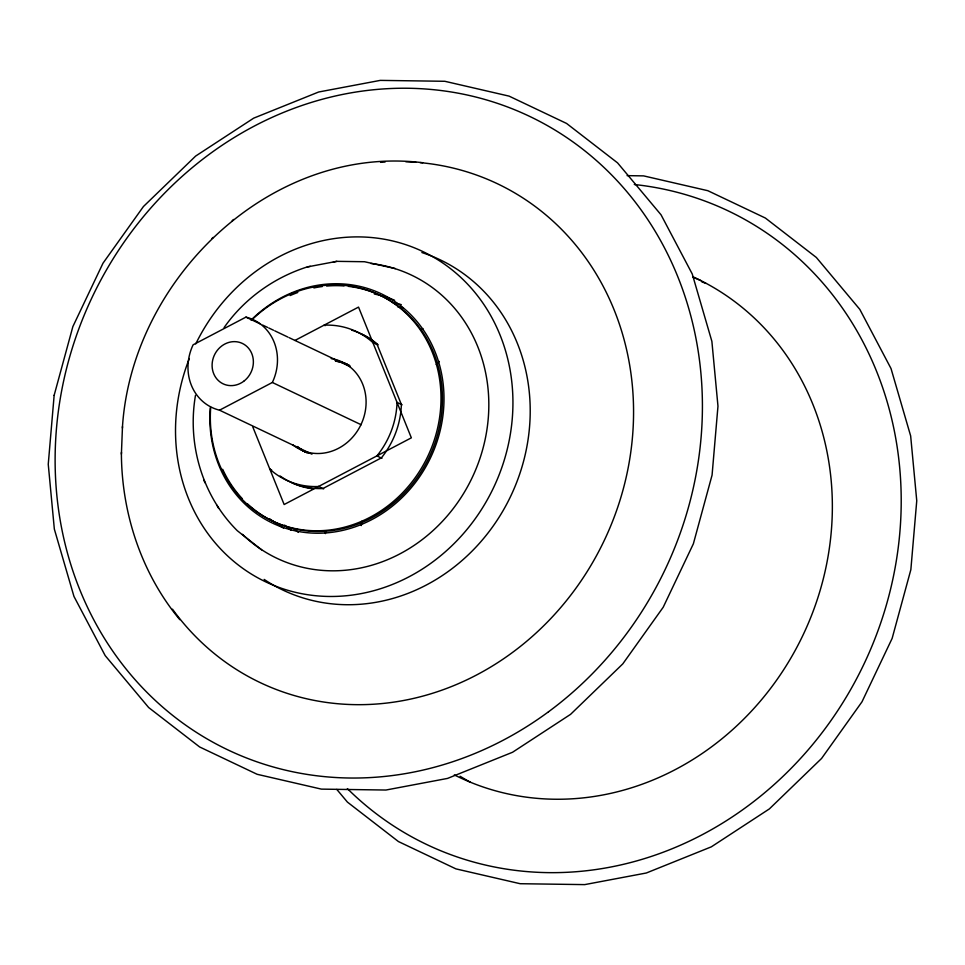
<?xml version="1.0" encoding="UTF-8"?>
<svg xmlns="http://www.w3.org/2000/svg" width="965" height="965" viewBox="0 0 965 965"><rect width="100%" height="100%" fill="white"/><g stroke="black" fill="none" stroke-linecap="round" stroke-linejoin="round"><path stroke-width="1.45" d="M122.434 428.038L122.483 426.53C132.241 278.523 270.924 144.304 422.658 162.711M179.804 619.675C141.553 573.548 121.819 513.742 121.397 454.105L121.469 452.259M121.397 454.105L122.483 426.53M195.485 395.348C187.077 443.9 202.143 495.757 237.306 530.714L261.611 549.845M224.085 327.593C244.157 298.873 273.915 277.534 307.268 266.931L310.332 266.34M232.215 220.683L233.627 219.465M212.023 238.415L213.156 237.426M260.345 323.975L245.942 317.123L193.109 344.819A48.527 43.871 -64.6 0 0 219.525 410.185L311.948 454.165M294.94 340.452L358.534 307.099L411.355 437.833L284.144 504.526L252.685 426.651M219.525 410.185L272.347 382.478L361.175 424.745M381.223 457.953L322.925 488.519A82.206 74.317 -64.6 0 1 280.115 475.986M333.323 262.022L336.797 261.346L364.517 261.732L395.324 268.584M307.268 266.931L336.797 261.346M627.093 175.642L643.595 175.883L707.864 190.708L765.354 218.03L816.342 257.462L859.815 309.391L891.021 368.546L910.658 435.939L916.75 500.763L910.851 569.688L892.143 638.384L861.986 701.82L821.565 758.466L769.358 808.923L711.338 846.836L646.321 872.999L584.706 884.615L520.159 883.711L455.914 868.874L398.424 841.552L347.424 802.108L336.797 789.418M377.882 344.915L372.84 342.515A82.134 74.257 -64.6 0 0 324.083 325.169L325.157 325.688M262.745 325.121L267.546 327.4M268.752 327.967L273.553 330.259M274.748 330.826L287.956 337.111M289.15 337.678L350.379 366.809M402.091 404.818L397.049 402.417A82.134 74.257 -64.6 0 1 376.905 455.926L381.935 458.291M318.607 486.469L323.649 488.857M269.838 469.123L271.647 469.979M286.798 526.902L291.321 530.304M269.512 518.675L278.74 525.237A126.873 114.702 -64.6 0 0 283.601 528.108M203.772 480.268L205.231 482.995M216.968 505.286L218.633 508.41M634.307 184.508A350.85 317.195 -64.6 0 1 864.109 663.775A350.85 317.195 -64.6 0 1 347.376 788.622M420.101 162.615A276.195 249.706 -64.6 0 1 595.586 557.312A276.195 249.706 -64.6 0 1 172.494 609.192M380.56 162.337A276.195 249.706 -64.6 0 1 385.071 162.036M405.807 161.758A276.195 249.706 -64.6 0 1 415.831 162.265M421.886 252.541A182.892 165.341 -64.6 0 1 510.328 496.975A182.892 165.341 -64.6 0 1 264.133 579.41M391.669 302.262A126.801 114.642 -64.6 0 1 401.319 304.663M286.786 526.914A126.873 114.702 -64.6 0 1 284.591 525.117M298.318 532.391A126.91 114.726 -64.6 0 1 293.975 528.724M397.592 306.761A126.91 114.726 -64.6 0 1 403.201 307.726M195.774 343.878A182.892 165.341 -64.6 0 1 485.25 306.568A182.892 165.341 -64.6 0 1 358.823 594.042A182.892 165.341 -64.6 0 1 189.333 358.534M374.348 294.036A126.873 114.702 -64.6 0 1 394.649 300.284M370.886 263.493A156.764 141.722 -64.6 0 1 472.307 477.361A156.764 141.722 -64.6 0 1 242.48 534.357M251.069 320.078A126.898 114.726 -64.6 0 1 432.742 346.459A126.898 114.726 -64.6 0 1 347.81 529.11A126.898 114.726 -64.6 0 1 210.274 407.797M692.786 276.714A276.195 249.706 -64.6 0 1 802.747 635.658A276.195 249.706 -64.6 0 1 454.322 774.895M251.877 319.837A125.04 113.038 -64.6 0 1 430.281 347.545A125.04 113.038 -64.6 0 1 345.82 526.842A125.04 113.038 -64.6 0 1 210.72 407.206M335.048 360.596A48.527 43.871 -64.6 0 1 349.595 365.687M308.571 453.248A48.527 43.871 -64.6 0 1 296.822 446.638M348.377 286.352A125.04 113.038 -64.6 0 1 429.739 455.95A125.04 113.038 -64.6 0 1 247.414 503.778M242.384 498.772A125.04 113.038 -64.6 0 1 222.674 469.292M290.151 295.555A125.04 113.038 -64.6 0 1 297.775 292.491M313.89 287.932A125.04 113.038 -64.6 0 1 322.358 286.521M326.628 286.062A125.04 113.038 -64.6 0 1 344.035 285.942M305.833 452.163A48.527 43.871 -64.6 0 1 298.269 447.326M336.483 361.284A48.527 43.871 -64.6 0 1 348.377 364.951M318.583 486.505A82.134 74.257 -64.6 0 1 269.826 469.159M351.67 330.127A82.17 74.281 -64.6 0 1 377.17 344.565L401.368 404.48A82.17 74.281 -64.6 0 1 381.259 458.013M362.201 334.324A82.109 74.233 -64.6 0 1 377.785 344.529M313.323 488.833A82.109 74.233 -64.6 0 1 292.009 482.802M331.176 358.606A48.527 43.871 -64.6 0 1 361.477 423.526A48.527 43.871 -64.6 0 1 292.648 444.708M306.93 452.681A48.527 43.871 -64.6 0 1 297.244 446.542M335.892 361.139A48.527 43.871 -64.6 0 1 349.74 365.663M361.296 525.575A246.34 222.71 -64.6 0 1 361.754 521.257M436.264 364.517A246.34 222.71 -64.6 0 1 439.328 361.417M325.446 533.597A246.34 222.71 -64.6 0 1 325.47 530.726M420.716 330.368A246.34 222.71 -64.6 0 1 422.923 328.522M692.918 277.245A276.195 249.706 -64.6 0 1 701.133 280.719M470.401 782.229A276.195 249.706 -64.6 0 1 460.112 776.258M701.724 281.792A276.195 249.706 -64.6 0 1 705.885 283.408M245.942 317.123A48.527 43.871 -64.6 0 1 272.347 382.478M54.149 395.324L48.25 464.262L54.342 529.097L73.967 596.442L105.173 655.597L148.646 707.526L199.646 746.97L257.136 774.292L321.381 789.117L385.928 790.033L447.531 778.417L512.56 752.254L570.58 714.341L622.787 663.884L663.208 607.238L693.365 543.802L712.074 475.106L717.972 406.181L711.88 341.357L692.243 273.964L661.037 214.809L617.564 162.88L566.576 123.448L509.086 96.126L444.817 81.289L380.282 80.385L318.667 92.001L253.686 118.152L195.654 156.065L143.447 206.522L103.014 263.18L72.858 326.616L54.149 395.324M548.494 711.796A350.85 317.195 -64.6 0 0 532.632 117.827A350.85 317.195 -64.6 0 0 55.246 469.822A350.85 317.195 -64.6 0 0 548.494 711.796M243.687 381.308A22.376 20.229 -64.6 0 0 242.42 343.456A22.376 20.229 -64.6 0 0 212.107 366.133A22.376 20.229 -64.6 0 0 243.687 381.308"/></g></svg>
